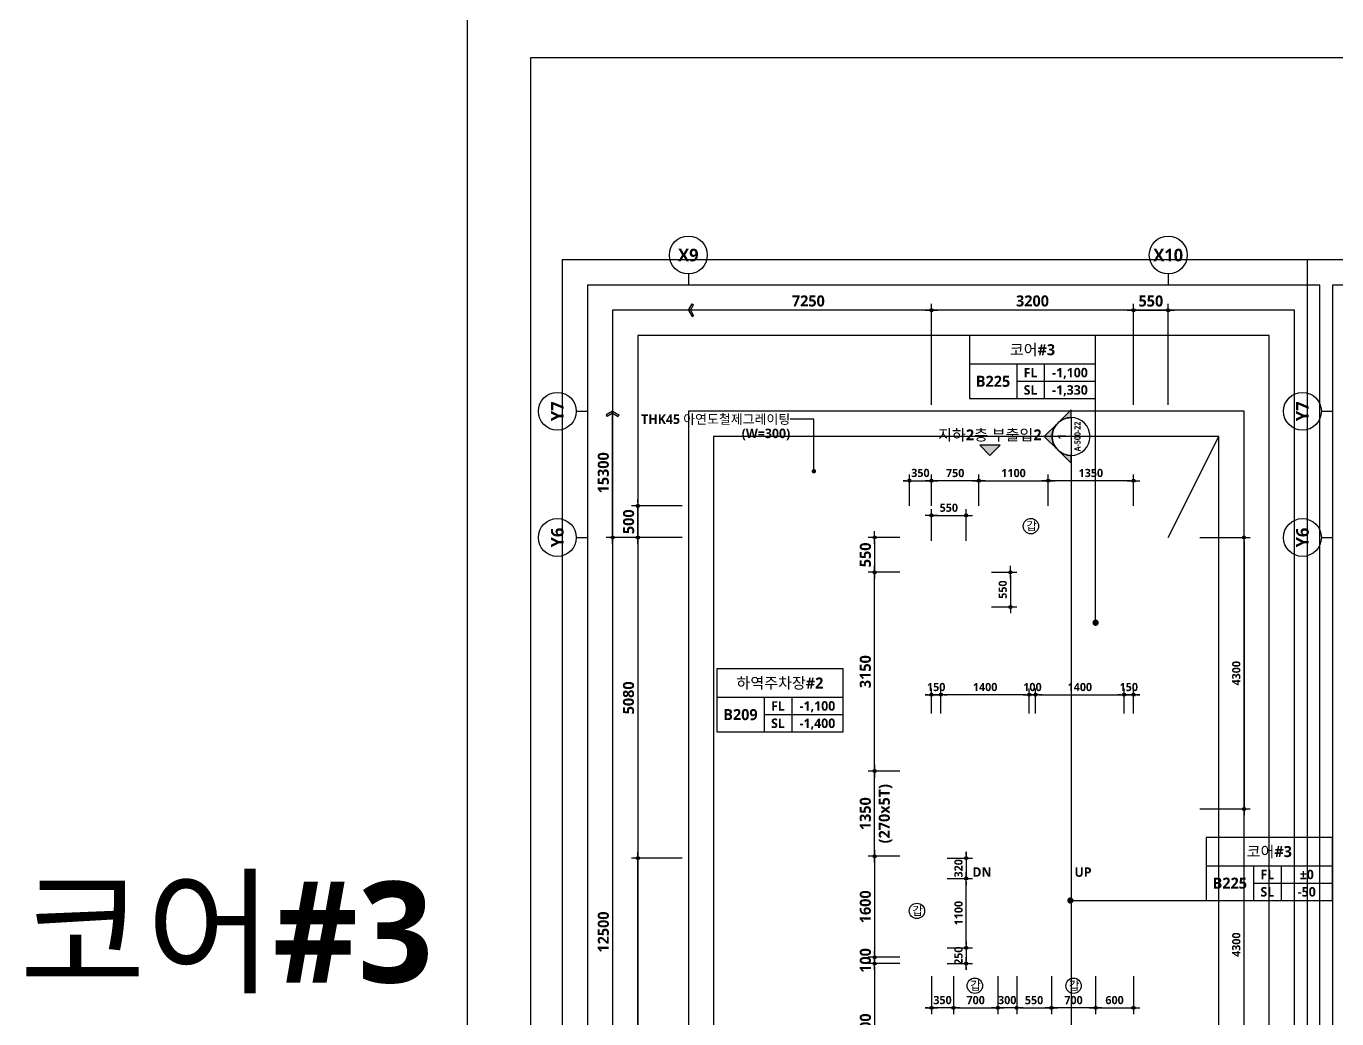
# Model space of a CAD drawing. Header units: millimetres. Extents: x -12482 to 126000, y 0 to 220200.
# Drawn here: x -6987 to 13769, y 72876 to 88600 of the extents above; entities that cross this region are included whole.
import ezdxf
from ezdxf.enums import TextEntityAlignment as Align

# ---------------------------------------------------------------- set-up
doc = ezdxf.new("R2010")
doc.units = ezdxf.units.MM
doc.header["$LTSCALE"] = 60
doc.linetypes.add('CEN', pattern=[62, 60, -1, 0, -1])
doc.layers.get('Defpoints').update_dxf_attribs({"color": 153})
for name, color, linetype in [('A-ANNO-DIM', 4, 'Continuous'), ('A-ANNO-ENT', 1, 'Continuous'), ('A-ANNO-GRA1', 7, 'Continuous'), ('A-ANNO-LEAD', 4, 'Continuous'), ('A-ANNO-SYMB', 7, 'Continuous'), ('A-ANNO-TEXT1', 7, 'Continuous'), ('A-ANNO-TEXT2', 3, 'Continuous'), ('A-ANNO-TITL', 7, 'Continuous'), ('A-ST-AXIS-BUB', 7, 'Continuous'), ('A-ST-AXIS-DIM', 7, 'Continuous'), ('AA-MKXS', 3, 'Continuous'), ('AA-MKXX', 3, 'Continuous')]:
    doc.layers.add(name, color=color, linetype=linetype)
for name, color, linetype, plot in [('Defpoint', 161, 'Continuous', False), ('G(그리드1)', 185, 'Continuous', False), ('G(그리드2)', 235, 'Continuous', False)]:
    doc.layers.add(name, color=color, linetype=linetype, plot=plot)
doc.styles.add('2020음성 1차', font='NanumGothicBold.ttf')
doc.styles.add('SAMOO', font='romans.shx', dxfattribs={"bigfont": 'whgtxt.shx'})
doc.styles.add('SH_나눔', font='')
doc.styles.add('SH_진천_나눔', font='')
doc.styles.get('SH_나눔').set_extended_font_data('NanumGothic', bold=True)
doc.styles.get('SH_진천_나눔').set_extended_font_data('NanumGothic', bold=True)
doc.dimstyles.new('SHP 50', dxfattribs={"dimscale": 50, "dimtxt": 3.5, "dimasz": 1, "dimexe": 2, "dimexo": 2, "dimgap": 1, "dimtad": 1, "dimdec": 0, "dimzin": 0, "dimdsep": 46, "dimtxsty": 'SH_진천_나눔', "dimblk": 'DIMDOT', "dimcen": 0.09, "dimclrd": 256, "dimclre": 256, "dimclrt": 3, "dimadec": 0, "dimazin": 1, "dimtfac": 1, "dimtdec": 0, "dimtix": 1, "dimtmove": 2, "dimatfit": 0, "dimldrblk": 'DIMDOT', "dimfxl": 1, "dimtolj": 1, "dimtzin": 0, "dimlwd": -1, "dimlwe": -1, "dimarcsym": 0})
doc.dimstyles.new('SHP 50내부', dxfattribs={"dimscale": 50, "dimtxt": 2.6, "dimasz": 1, "dimexe": 2, "dimexo": 2, "dimgap": 1, "dimtad": 1, "dimdec": 0, "dimzin": 0, "dimdsep": 46, "dimtxsty": '2020음성 1차', "dimblk": 'DIMDOT', "dimcen": 0.09, "dimclrd": 256, "dimclre": 256, "dimclrt": 3, "dimadec": 0, "dimazin": 1, "dimtfac": 1, "dimtdec": 0, "dimtix": 1, "dimtmove": 2, "dimatfit": 0, "dimldrblk": 'DIMDOT', "dimfxl": 1, "dimtolj": 1, "dimtzin": 0, "dimlwd": -1, "dimlwe": -1, "dimarcsym": 0})

# ---------------------------------------------------------------- blocks, each defined once
blk = doc.blocks.new('DIMDOT')
at = {"color": 0}
blk.add_line((-2, 0), (2, 0), dxfattribs=at)
for radius in [0.5, 0.25]:
    blk.add_circle((0, 0), radius, dxfattribs=at)
blk = doc.blocks.new('*D17133')
at = {"layer": 'A-ST-AXIS-DIM'}
for p, q in [((7350, 82600), (7350, 84200)), ((10500, 84100), (7400, 84100)), ((10550, 82600), (10550, 84200))]:
    blk.add_line(p, q, dxfattribs=at)
at = {"layer": 'Defpoints', "color": 0}
for p in [(7350, 84100), (7350, 82500), (10550, 82500)]:
    blk.add_point(p, dxfattribs=at)
at = {"layer": 'A-ST-AXIS-DIM', "linetype": 'ByBlock', "xscale": 50, "yscale": 50, "zscale": 50, "rotation": 180}
blk.add_blockref('DIMDOT', (7350, 84100), dxfattribs=at)
at = {"layer": 'A-ST-AXIS-DIM', "linetype": 'ByBlock', "xscale": 50, "yscale": 50, "zscale": 50}
blk.add_blockref('DIMDOT', (10550, 84100), dxfattribs=at)
at = {"layer": 'A-ST-AXIS-DIM', "color": 3, "insert": (8950, 84247), "char_height": 175, "attachment_point": 5, "style": 'SH_진천_나눔'}
blk.add_mtext('\\A1;3200', dxfattribs=at)
blk = doc.blocks.new('*D17134')
at = {"layer": 'A-ST-AXIS-DIM'}
for p, q in [((10550, 82600), (10550, 84200)), ((10600, 84100), (11050, 84100)), ((11100, 82600), (11100, 84200))]:
    blk.add_line(p, q, dxfattribs=at)
at = {"layer": 'Defpoints', "color": 0}
for p in [(11100, 84100), (10550, 82500), (11100, 82500)]:
    blk.add_point(p, dxfattribs=at)
at = {"layer": 'A-ST-AXIS-DIM', "linetype": 'ByBlock', "xscale": 50, "yscale": 50, "zscale": 50, "rotation": 180}
blk.add_blockref('DIMDOT', (10550, 84100), dxfattribs=at)
at = {"layer": 'A-ST-AXIS-DIM', "linetype": 'ByBlock', "xscale": 50, "yscale": 50, "zscale": 50}
blk.add_blockref('DIMDOT', (11100, 84100), dxfattribs=at)
at = {"layer": 'A-ST-AXIS-DIM', "color": 3, "insert": (10825, 84246), "char_height": 175, "attachment_point": 5, "style": 'SH_진천_나눔'}
blk.add_mtext('\\A1;550', dxfattribs=at)
blk = doc.blocks.new('A-ST-AXIS-BUB-1')
at = {"layer": 'A-ST-AXIS-BUB'}
blk.add_line((0, 350), (0, 0), dxfattribs=at)
blk.add_circle((0, 950), 600, dxfattribs=at)
blk = doc.blocks.new('arrow1')
at = {"color": 0}
for p, q in [((0, 0), (0.29, 0.5)), ((0, 0), (0.29, -0.5)), ((0.16, 0), (0.41, 0.43)), ((0.16, 0), (0.41, -0.43)), ((0.29, 0.5), (0.41, 0.43)), ((0.29, -0.5), (0.41, -0.43))]:
    blk.add_line(p, q, dxfattribs=at)
blk = doc.blocks.new('*D17135')
at = {"layer": 'A-ST-AXIS-DIM'}
for p, q in [((3400, 80500), (2200, 80500)), ((2300, 80450), (2300, 68050)), ((3400, 68000), (2200, 68000))]:
    blk.add_line(p, q, dxfattribs=at)
at = {"layer": 'Defpoints', "color": 0}
for p in [(3500, 80500), (2300, 68000), (3500, 68000)]:
    blk.add_point(p, dxfattribs=at)
at = {"layer": 'A-ST-AXIS-DIM', "linetype": 'ByBlock', "xscale": 50, "yscale": 50, "zscale": 50}
for p, rotation in [((2300, 80500), 90.00000000000001), ((2300, 68000), 270)]:
    blk.add_blockref('DIMDOT', p, dxfattribs=dict(at, rotation=rotation))
at = {"layer": 'A-ST-AXIS-DIM', "color": 3, "insert": (2154, 74250), "char_height": 175, "attachment_point": 5, "rotation": 90, "style": 'SH_진천_나눔'}
blk.add_mtext('\\A1;12500', dxfattribs=at)
blk = doc.blocks.new('*D17137')
at = {"layer": 'A-ST-AXIS-DIM'}
for p, q in [((3400, 75420), (2600, 75420)), ((2700, 68550), (2700, 75370)), ((3400, 68500), (2600, 68500))]:
    blk.add_line(p, q, dxfattribs=at)
at = {"layer": 'Defpoints', "color": 0}
for p in [(2700, 75420), (3500, 75420), (3500, 68500)]:
    blk.add_point(p, dxfattribs=at)
at = {"layer": 'A-ST-AXIS-DIM', "linetype": 'ByBlock', "xscale": 50, "yscale": 50, "zscale": 50}
for p, rotation in [((2700, 75420), 90), ((2700, 68500), 270)]:
    blk.add_blockref('DIMDOT', p, dxfattribs=dict(at, rotation=rotation))
at = {"layer": 'A-ST-AXIS-DIM', "color": 3, "insert": (2553, 71960), "char_height": 175, "attachment_point": 5, "rotation": 90, "style": 'SH_진천_나눔'}
blk.add_mtext('\\A1;6920', dxfattribs=at)
blk = doc.blocks.new('갑종 TEXT100')
at = {"layer": 'A-ANNO-SYMB'}
blk.add_circle((0, 0), 243, dxfattribs=at)
at = {"layer": 'A-ANNO-TITL', "style": '2020음성 1차'}
blk.add_text('갑 ', height=266.7, dxfattribs=at).set_placement((67, 0), align=Align.MIDDLE_CENTER)
blk = doc.blocks.new('*D17668')
at = {"layer": 'A-ANNO-DIM'}
for p, q in [((8100, 81000), (8100, 81500)), ((8150, 81400), (9150, 81400)), ((9200, 81000), (9200, 81500))]:
    blk.add_line(p, q, dxfattribs=at)
at = {"layer": 'Defpoints', "color": 0}
for p in [(9200, 81400), (8100, 80900), (9200, 80900)]:
    blk.add_point(p, dxfattribs=at)
at = {"layer": 'A-ANNO-DIM', "linetype": 'ByBlock', "xscale": 50, "yscale": 50, "zscale": 50, "rotation": 180}
blk.add_blockref('DIMDOT', (8100, 81400), dxfattribs=at)
at = {"layer": 'A-ANNO-DIM', "linetype": 'ByBlock', "xscale": 50, "yscale": 50, "zscale": 50}
blk.add_blockref('DIMDOT', (9200, 81400), dxfattribs=at)
at = {"layer": 'A-ANNO-DIM', "color": 3, "insert": (8650, 81521), "char_height": 130, "attachment_point": 5, "style": '2020음성 1차'}
blk.add_mtext('\\A1;1100', dxfattribs=at)
blk = doc.blocks.new('*D17669')
at = {"layer": 'A-ANNO-DIM'}
for p, q in [((9200, 81000), (9200, 81500)), ((10500, 81400), (9250, 81400)), ((10550, 81000), (10550, 81500))]:
    blk.add_line(p, q, dxfattribs=at)
at = {"layer": 'Defpoints', "color": 0}
for p in [(9200, 81400), (9200, 80900), (10550, 80900)]:
    blk.add_point(p, dxfattribs=at)
at = {"layer": 'A-ANNO-DIM', "linetype": 'ByBlock', "xscale": 50, "yscale": 50, "zscale": 50, "rotation": 180}
blk.add_blockref('DIMDOT', (9200, 81400), dxfattribs=at)
at = {"layer": 'A-ANNO-DIM', "linetype": 'ByBlock', "xscale": 50, "yscale": 50, "zscale": 50}
blk.add_blockref('DIMDOT', (10550, 81400), dxfattribs=at)
at = {"layer": 'A-ANNO-DIM', "color": 3, "insert": (9875, 81522), "char_height": 130, "attachment_point": 5, "style": '2020음성 1차'}
blk.add_mtext('\\A1;1350', dxfattribs=at)
blk = doc.blocks.new('*D17670')
at = {"layer": 'A-ANNO-DIM'}
for p, q in [((7350, 81000), (7350, 81500)), ((8050, 81400), (7400, 81400)), ((8100, 81000), (8100, 81500))]:
    blk.add_line(p, q, dxfattribs=at)
at = {"layer": 'Defpoints', "color": 0}
for p in [(7350, 81400), (7350, 80900), (8100, 80900)]:
    blk.add_point(p, dxfattribs=at)
at = {"layer": 'A-ANNO-DIM', "linetype": 'ByBlock', "xscale": 50, "yscale": 50, "zscale": 50, "rotation": 180}
blk.add_blockref('DIMDOT', (7350, 81400), dxfattribs=at)
at = {"layer": 'A-ANNO-DIM', "linetype": 'ByBlock', "xscale": 50, "yscale": 50, "zscale": 50}
blk.add_blockref('DIMDOT', (8100, 81400), dxfattribs=at)
at = {"layer": 'A-ANNO-DIM', "color": 3, "insert": (7725, 81521), "char_height": 130, "attachment_point": 5, "style": '2020음성 1차'}
blk.add_mtext('\\A1;750', dxfattribs=at)
blk = doc.blocks.new('*D17671')
at = {"layer": 'A-ANNO-DIM'}
for p, q in [((6950, 81400), (6900, 81400)), ((7000, 81000), (7000, 81500)), ((7000, 81400), (7350, 81400)), ((7350, 81000), (7350, 81500)), ((7400, 81400), (7450, 81400))]:
    blk.add_line(p, q, dxfattribs=at)
at = {"layer": 'Defpoints', "color": 0}
for p in [(7350, 81400), (7000, 80900), (7350, 80900)]:
    blk.add_point(p, dxfattribs=at)
at = {"layer": 'A-ANNO-DIM', "linetype": 'ByBlock', "xscale": 50, "yscale": 50, "zscale": 50}
blk.add_blockref('DIMDOT', (7000, 81400), dxfattribs=at)
at = {"layer": 'A-ANNO-DIM', "linetype": 'ByBlock', "xscale": 50, "yscale": 50, "zscale": 50, "rotation": 180}
blk.add_blockref('DIMDOT', (7350, 81400), dxfattribs=at)
at = {"layer": 'A-ANNO-DIM', "color": 3, "insert": (7175, 81522), "char_height": 130, "attachment_point": 5, "style": '2020음성 1차'}
blk.add_mtext('\\A1;350', dxfattribs=at)
blk = doc.blocks.new('*D17973')
at = {"layer": 'A-ST-AXIS-DIM'}
for p, q in [((3400, 80500), (2600, 80500)), ((2700, 80450), (2700, 75470)), ((3400, 75420), (2600, 75420))]:
    blk.add_line(p, q, dxfattribs=at)
at = {"layer": 'Defpoints', "color": 0}
for p in [(3500, 80500), (2700, 75420), (3500, 75420)]:
    blk.add_point(p, dxfattribs=at)
at = {"layer": 'A-ST-AXIS-DIM', "linetype": 'ByBlock', "xscale": 50, "yscale": 50, "zscale": 50}
for p, rotation in [((2700, 80500), 90.00000000000001), ((2700, 75420), 270)]:
    blk.add_blockref('DIMDOT', p, dxfattribs=dict(at, rotation=rotation))
at = {"layer": 'A-ST-AXIS-DIM', "color": 3, "insert": (2553, 77960), "char_height": 175, "attachment_point": 5, "rotation": 90, "style": 'SH_진천_나눔'}
blk.add_mtext('\\A1;5080', dxfattribs=at)
blk = doc.blocks.new('*D17974')
at = {"layer": 'A-ST-AXIS-DIM'}
for p, q in [((3400, 81000), (2600, 81000)), ((2700, 81050), (2700, 81100)), ((2700, 80500), (2700, 81000)), ((3400, 80500), (2600, 80500)), ((2700, 80450), (2700, 80400))]:
    blk.add_line(p, q, dxfattribs=at)
at = {"layer": 'Defpoints', "color": 0}
for p in [(2700, 81000), (3500, 81000), (3500, 80500)]:
    blk.add_point(p, dxfattribs=at)
at = {"layer": 'A-ST-AXIS-DIM', "linetype": 'ByBlock', "xscale": 50, "yscale": 50, "zscale": 50}
for p, rotation in [((2700, 81000), 270), ((2700, 80500), 90)]:
    blk.add_blockref('DIMDOT', p, dxfattribs=dict(at, rotation=rotation))
at = {"layer": 'A-ST-AXIS-DIM', "color": 3, "insert": (2554, 80750), "char_height": 175, "attachment_point": 5, "rotation": 90, "style": 'SH_진천_나눔'}
blk.add_mtext('\\A1;500', dxfattribs=at)
blk = doc.blocks.new('*D17982')
at = {"layer": 'A-ST-AXIS-DIM'}
for p, q in [((6850, 76800), (6350, 76800)), ((6450, 75500), (6450, 76750)), ((6850, 75450), (6350, 75450))]:
    blk.add_line(p, q, dxfattribs=at)
at = {"layer": 'Defpoints', "color": 0}
for p in [(6450, 76800), (6950, 76800), (6950, 75450)]:
    blk.add_point(p, dxfattribs=at)
at = {"layer": 'A-ST-AXIS-DIM', "linetype": 'ByBlock', "xscale": 50, "yscale": 50, "zscale": 50}
for p, rotation in [((6450, 76800), 89.99999999999997), ((6450, 75450), 269.9999999999999)]:
    blk.add_blockref('DIMDOT', p, dxfattribs=dict(at, rotation=rotation))
at = {"layer": 'A-ST-AXIS-DIM', "color": 3, "char_height": 175, "attachment_point": 5, "rotation": 90, "style": 'SH_진천_나눔'}
for s, insert in [('\\A1;(270x5T)', (6622, 76125)), ('\\A1;1350', (6303, 76125))]:
    blk.add_mtext(s, dxfattribs=dict(at, insert=insert))
blk = doc.blocks.new('*D17983')
at = {"layer": 'A-ST-AXIS-DIM'}
for p, q in [((6850, 79950), (6350, 79950)), ((6450, 76850), (6450, 79900)), ((6850, 76800), (6350, 76800))]:
    blk.add_line(p, q, dxfattribs=at)
at = {"layer": 'Defpoints', "color": 0}
for p in [(6450, 79950), (6950, 79950), (6950, 76800)]:
    blk.add_point(p, dxfattribs=at)
at = {"layer": 'A-ST-AXIS-DIM', "linetype": 'ByBlock', "xscale": 50, "yscale": 50, "zscale": 50}
for p, rotation in [((6450, 79950), 89.99999999999997), ((6450, 76800), 269.9999999999999)]:
    blk.add_blockref('DIMDOT', p, dxfattribs=dict(at, rotation=rotation))
at = {"layer": 'A-ST-AXIS-DIM', "color": 3, "insert": (6303, 78375), "char_height": 175, "attachment_point": 5, "rotation": 90, "style": 'SH_진천_나눔'}
blk.add_mtext('\\A1;3150', dxfattribs=at)
blk = doc.blocks.new('*D17984')
at = {"layer": 'A-ST-AXIS-DIM'}
for p, q in [((6850, 75450), (6350, 75450)), ((6450, 75400), (6450, 73900)), ((6850, 73850), (6350, 73850))]:
    blk.add_line(p, q, dxfattribs=at)
at = {"layer": 'Defpoints', "color": 0}
for p in [(6950, 75450), (6450, 73850), (6950, 73850)]:
    blk.add_point(p, dxfattribs=at)
at = {"layer": 'A-ST-AXIS-DIM', "linetype": 'ByBlock', "xscale": 50, "yscale": 50, "zscale": 50}
for p, rotation in [((6450, 75450), 90.00000000000004), ((6450, 73850), 270)]:
    blk.add_blockref('DIMDOT', p, dxfattribs=dict(at, rotation=rotation))
at = {"layer": 'A-ST-AXIS-DIM', "color": 3, "insert": (6303, 74650), "char_height": 175, "attachment_point": 5, "rotation": 90, "style": 'SH_진천_나눔'}
blk.add_mtext('\\A1;1600', dxfattribs=at)
blk = doc.blocks.new('*D17985')
at = {"layer": 'A-ST-AXIS-DIM'}
for p, q in [((6450, 73900), (6450, 73950)), ((6850, 73850), (6350, 73850)), ((6850, 73750), (6350, 73750)), ((6450, 73750), (6450, 73850)), ((6450, 73700), (6450, 73650))]:
    blk.add_line(p, q, dxfattribs=at)
at = {"layer": 'Defpoints', "color": 0}
for p in [(6450, 73850), (6950, 73850), (6950, 73750)]:
    blk.add_point(p, dxfattribs=at)
at = {"layer": 'A-ST-AXIS-DIM', "linetype": 'ByBlock', "xscale": 50, "yscale": 50, "zscale": 50}
for p, rotation in [((6450, 73850), 270), ((6450, 73750), 90)]:
    blk.add_blockref('DIMDOT', p, dxfattribs=dict(at, rotation=rotation))
at = {"layer": 'A-ST-AXIS-DIM', "color": 3, "insert": (6304, 73800), "char_height": 175, "attachment_point": 5, "rotation": 90, "style": 'SH_진천_나눔'}
blk.add_mtext('\\A1;100', dxfattribs=at)
blk = doc.blocks.new('*D17986')
at = {"layer": 'A-ST-AXIS-DIM'}
for p, q in [((6850, 80500), (6350, 80500)), ((6450, 80450), (6450, 80000)), ((6850, 79950), (6350, 79950))]:
    blk.add_line(p, q, dxfattribs=at)
at = {"layer": 'Defpoints', "color": 0}
for p in [(6950, 80500), (6450, 79950), (6950, 79950)]:
    blk.add_point(p, dxfattribs=at)
at = {"layer": 'A-ST-AXIS-DIM', "linetype": 'ByBlock', "xscale": 50, "yscale": 50, "zscale": 50}
for p, rotation in [((6450, 80500), 90), ((6450, 79950), 270)]:
    blk.add_blockref('DIMDOT', p, dxfattribs=dict(at, rotation=rotation))
at = {"layer": 'A-ST-AXIS-DIM', "color": 3, "insert": (6304, 80225), "char_height": 175, "attachment_point": 5, "rotation": 90, "style": 'SH_진천_나눔'}
blk.add_mtext('\\A1;550', dxfattribs=at)
blk = doc.blocks.new('*D17987')
at = {"layer": 'A-ST-AXIS-DIM'}
for p, q in [((6850, 73750), (6350, 73750)), ((6450, 73700), (6450, 71700)), ((6850, 71650), (6350, 71650))]:
    blk.add_line(p, q, dxfattribs=at)
at = {"layer": 'Defpoints', "color": 0}
for p in [(6950, 73750), (6450, 71650), (6950, 71650)]:
    blk.add_point(p, dxfattribs=at)
at = {"layer": 'A-ST-AXIS-DIM', "linetype": 'ByBlock', "xscale": 50, "yscale": 50, "zscale": 50}
for p, rotation in [((6450, 73750), 90.00000000000001), ((6450, 71650), 270)]:
    blk.add_blockref('DIMDOT', p, dxfattribs=dict(at, rotation=rotation))
at = {"layer": 'A-ST-AXIS-DIM', "color": 3, "insert": (6304, 72700), "char_height": 175, "attachment_point": 5, "rotation": 90, "style": 'SH_진천_나눔'}
blk.add_mtext('\\A1;2100', dxfattribs=at)
blk = doc.blocks.new('*D17991')
at = {"layer": 'A-ANNO-DIM'}
for p, q in [((8700, 73550), (8700, 72950)), ((9250, 73550), (9250, 72950)), ((8750, 73050), (9200, 73050))]:
    blk.add_line(p, q, dxfattribs=at)
at = {"layer": 'Defpoints', "color": 0}
for p in [(8700, 73650), (9250, 73650), (9250, 73050)]:
    blk.add_point(p, dxfattribs=at)
at = {"layer": 'A-ANNO-DIM', "linetype": 'ByBlock', "xscale": 50, "yscale": 50, "zscale": 50, "rotation": 180}
blk.add_blockref('DIMDOT', (8700, 73050), dxfattribs=at)
at = {"layer": 'A-ANNO-DIM', "linetype": 'ByBlock', "xscale": 50, "yscale": 50, "zscale": 50}
blk.add_blockref('DIMDOT', (9250, 73050), dxfattribs=at)
at = {"layer": 'A-ANNO-DIM', "color": 3, "insert": (8975, 73171), "char_height": 130, "attachment_point": 5, "style": '2020음성 1차'}
blk.add_mtext('\\A1;550', dxfattribs=at)
blk = doc.blocks.new('*D17992')
at = {"layer": 'A-ANNO-DIM'}
for p, q in [((9250, 73550), (9250, 72950)), ((9950, 73550), (9950, 72950)), ((9900, 73050), (9300, 73050))]:
    blk.add_line(p, q, dxfattribs=at)
at = {"layer": 'Defpoints', "color": 0}
for p in [(9250, 73650), (9950, 73650), (9250, 73050)]:
    blk.add_point(p, dxfattribs=at)
at = {"layer": 'A-ANNO-DIM', "linetype": 'ByBlock', "xscale": 50, "yscale": 50, "zscale": 50, "rotation": 180}
blk.add_blockref('DIMDOT', (9250, 73050), dxfattribs=at)
at = {"layer": 'A-ANNO-DIM', "linetype": 'ByBlock', "xscale": 50, "yscale": 50, "zscale": 50}
blk.add_blockref('DIMDOT', (9950, 73050), dxfattribs=at)
at = {"layer": 'A-ANNO-DIM', "color": 3, "insert": (9600, 73171), "char_height": 130, "attachment_point": 5, "style": '2020음성 1차'}
blk.add_mtext('\\A1;700', dxfattribs=at)
blk = doc.blocks.new('*D17993')
at = {"layer": 'A-ANNO-DIM'}
for p, q in [((9950, 73550), (9950, 72950)), ((10550, 73550), (10550, 72950)), ((10000, 73050), (10500, 73050))]:
    blk.add_line(p, q, dxfattribs=at)
at = {"layer": 'Defpoints', "color": 0}
for p in [(9950, 73650), (10550, 73650), (10550, 73050)]:
    blk.add_point(p, dxfattribs=at)
at = {"layer": 'A-ANNO-DIM', "linetype": 'ByBlock', "xscale": 50, "yscale": 50, "zscale": 50, "rotation": 180}
blk.add_blockref('DIMDOT', (9950, 73050), dxfattribs=at)
at = {"layer": 'A-ANNO-DIM', "linetype": 'ByBlock', "xscale": 50, "yscale": 50, "zscale": 50}
blk.add_blockref('DIMDOT', (10550, 73050), dxfattribs=at)
at = {"layer": 'A-ANNO-DIM', "color": 3, "insert": (10250, 73172), "char_height": 130, "attachment_point": 5, "style": '2020음성 1차'}
blk.add_mtext('\\A1;600', dxfattribs=at)
blk = doc.blocks.new('*D17994')
at = {"layer": 'A-ANNO-DIM'}
for p, q in [((8400, 73550), (8400, 72950)), ((8700, 73550), (8700, 72950)), ((8350, 73050), (8300, 73050)), ((8700, 73050), (8400, 73050)), ((8750, 73050), (8800, 73050))]:
    blk.add_line(p, q, dxfattribs=at)
at = {"layer": 'Defpoints', "color": 0}
for p in [(8400, 73650), (8700, 73650), (8400, 73050)]:
    blk.add_point(p, dxfattribs=at)
at = {"layer": 'A-ANNO-DIM', "linetype": 'ByBlock', "xscale": 50, "yscale": 50, "zscale": 50}
blk.add_blockref('DIMDOT', (8400, 73050), dxfattribs=at)
at = {"layer": 'A-ANNO-DIM', "linetype": 'ByBlock', "xscale": 50, "yscale": 50, "zscale": 50, "rotation": 180}
blk.add_blockref('DIMDOT', (8700, 73050), dxfattribs=at)
at = {"layer": 'A-ANNO-DIM', "color": 3, "insert": (8550, 73172), "char_height": 130, "attachment_point": 5, "style": '2020음성 1차'}
blk.add_mtext('\\A1;300', dxfattribs=at)
blk = doc.blocks.new('*D17995')
at = {"layer": 'A-ANNO-DIM'}
for p, q in [((7700, 73550), (7700, 72950)), ((8400, 73550), (8400, 72950)), ((7750, 73050), (8350, 73050))]:
    blk.add_line(p, q, dxfattribs=at)
at = {"layer": 'Defpoints', "color": 0}
for p in [(7700, 73650), (8400, 73650), (8400, 73050)]:
    blk.add_point(p, dxfattribs=at)
at = {"layer": 'A-ANNO-DIM', "linetype": 'ByBlock', "xscale": 50, "yscale": 50, "zscale": 50, "rotation": 180}
blk.add_blockref('DIMDOT', (7700, 73050), dxfattribs=at)
at = {"layer": 'A-ANNO-DIM', "linetype": 'ByBlock', "xscale": 50, "yscale": 50, "zscale": 50}
blk.add_blockref('DIMDOT', (8400, 73050), dxfattribs=at)
at = {"layer": 'A-ANNO-DIM', "color": 3, "insert": (8050, 73171), "char_height": 130, "attachment_point": 5, "style": '2020음성 1차'}
blk.add_mtext('\\A1;700', dxfattribs=at)
blk = doc.blocks.new('*D17996')
at = {"layer": 'A-ANNO-DIM'}
for p, q in [((7350, 73550), (7350, 72950)), ((7700, 73550), (7700, 72950)), ((7300, 73050), (7250, 73050)), ((7700, 73050), (7350, 73050)), ((7750, 73050), (7800, 73050))]:
    blk.add_line(p, q, dxfattribs=at)
at = {"layer": 'Defpoints', "color": 0}
for p in [(7350, 73650), (7700, 73650), (7350, 73050)]:
    blk.add_point(p, dxfattribs=at)
at = {"layer": 'A-ANNO-DIM', "linetype": 'ByBlock', "xscale": 50, "yscale": 50, "zscale": 50}
blk.add_blockref('DIMDOT', (7350, 73050), dxfattribs=at)
at = {"layer": 'A-ANNO-DIM', "linetype": 'ByBlock', "xscale": 50, "yscale": 50, "zscale": 50, "rotation": 180}
blk.add_blockref('DIMDOT', (7700, 73050), dxfattribs=at)
at = {"layer": 'A-ANNO-DIM', "color": 3, "insert": (7525, 73172), "char_height": 130, "attachment_point": 5, "style": '2020음성 1차'}
blk.add_mtext('\\A1;350', dxfattribs=at)
blk = doc.blocks.new('*D17999')
at = {"layer": 'A-ANNO-DIM'}
for p, q in [((7900, 74050), (7900, 74100)), ((7600, 74000), (8000, 74000)), ((7900, 74000), (7900, 73750)), ((7600, 73750), (8000, 73750)), ((7900, 73700), (7900, 73650))]:
    blk.add_line(p, q, dxfattribs=at)
at = {"layer": 'Defpoints', "color": 0}
for p in [(7500, 74000), (7500, 73750), (7900, 73750)]:
    blk.add_point(p, dxfattribs=at)
at = {"layer": 'A-ANNO-DIM', "linetype": 'ByBlock', "xscale": 50, "yscale": 50, "zscale": 50}
for p, rotation in [((7900, 74000), 270), ((7900, 73750), 90)]:
    blk.add_blockref('DIMDOT', p, dxfattribs=dict(at, rotation=rotation))
at = {"layer": 'A-ANNO-DIM', "color": 3, "insert": (7778, 73875), "char_height": 130, "attachment_point": 5, "rotation": 90, "style": '2020음성 1차'}
blk.add_mtext('\\A1;250', dxfattribs=at)
blk = doc.blocks.new('*D18000')
at = {"layer": 'A-ANNO-DIM'}
for p, q in [((7600, 75100), (8000, 75100)), ((7900, 74050), (7900, 75050)), ((7600, 74000), (8000, 74000))]:
    blk.add_line(p, q, dxfattribs=at)
at = {"layer": 'Defpoints', "color": 0}
for p in [(7500, 75100), (7900, 75100), (7500, 74000)]:
    blk.add_point(p, dxfattribs=at)
at = {"layer": 'A-ANNO-DIM', "linetype": 'ByBlock', "xscale": 50, "yscale": 50, "zscale": 50}
for p, rotation in [((7900, 75100), 90), ((7900, 74000), 270)]:
    blk.add_blockref('DIMDOT', p, dxfattribs=dict(at, rotation=rotation))
at = {"layer": 'A-ANNO-DIM', "color": 3, "insert": (7779, 74550), "char_height": 130, "attachment_point": 5, "rotation": 90, "style": '2020음성 1차'}
blk.add_mtext('\\A1;1100', dxfattribs=at)
blk = doc.blocks.new('*D18001')
at = {"layer": 'A-ANNO-DIM'}
for p, q in [((7600, 75420), (8000, 75420)), ((7900, 75470), (7900, 75520)), ((7900, 75420), (7900, 75100)), ((7600, 75100), (8000, 75100)), ((7900, 75050), (7900, 75000))]:
    blk.add_line(p, q, dxfattribs=at)
at = {"layer": 'Defpoints', "color": 0}
for p in [(7500, 75420), (7500, 75100), (7900, 75100)]:
    blk.add_point(p, dxfattribs=at)
at = {"layer": 'A-ANNO-DIM', "linetype": 'ByBlock', "xscale": 50, "yscale": 50, "zscale": 50}
for p, rotation in [((7900, 75420), 270), ((7900, 75100), 90)]:
    blk.add_blockref('DIMDOT', p, dxfattribs=dict(at, rotation=rotation))
at = {"layer": 'A-ANNO-DIM', "color": 3, "insert": (7778, 75260), "char_height": 130, "attachment_point": 5, "rotation": 90, "style": '2020음성 1차'}
blk.add_mtext('\\A1;320', dxfattribs=at)
blk = doc.blocks.new('*D18002')
at = {"layer": 'A-ANNO-DIM'}
for p, q in [((8900, 77710), (8900, 78110)), ((9000, 77710), (9000, 78110)), ((8850, 78010), (8800, 78010)), ((8900, 78010), (9000, 78010)), ((9050, 78010), (9100, 78010))]:
    blk.add_line(p, q, dxfattribs=at)
at = {"layer": 'Defpoints', "color": 0}
for p in [(9000, 78010), (8900, 77610), (9000, 77610)]:
    blk.add_point(p, dxfattribs=at)
at = {"layer": 'A-ANNO-DIM', "linetype": 'ByBlock', "xscale": 50, "yscale": 50, "zscale": 50}
blk.add_blockref('DIMDOT', (8900, 78010), dxfattribs=at)
at = {"layer": 'A-ANNO-DIM', "linetype": 'ByBlock', "xscale": 50, "yscale": 50, "zscale": 50, "rotation": 180}
blk.add_blockref('DIMDOT', (9000, 78010), dxfattribs=at)
at = {"layer": 'A-ANNO-DIM', "color": 3, "insert": (8950, 78131), "char_height": 130, "attachment_point": 5, "style": '2020음성 1차'}
blk.add_mtext('\\A1;100', dxfattribs=at)
blk = doc.blocks.new('*D18003')
at = {"layer": 'A-ANNO-DIM'}
for p, q in [((7500, 77710), (7500, 78110)), ((8900, 77710), (8900, 78110)), ((8850, 78010), (7550, 78010))]:
    blk.add_line(p, q, dxfattribs=at)
at = {"layer": 'Defpoints', "color": 0}
for p in [(7500, 78010), (7500, 77610), (8900, 77610)]:
    blk.add_point(p, dxfattribs=at)
at = {"layer": 'A-ANNO-DIM', "linetype": 'ByBlock', "xscale": 50, "yscale": 50, "zscale": 50, "rotation": 180}
blk.add_blockref('DIMDOT', (7500, 78010), dxfattribs=at)
at = {"layer": 'A-ANNO-DIM', "linetype": 'ByBlock', "xscale": 50, "yscale": 50, "zscale": 50}
blk.add_blockref('DIMDOT', (8900, 78010), dxfattribs=at)
at = {"layer": 'A-ANNO-DIM', "color": 3, "insert": (8200, 78131), "char_height": 130, "attachment_point": 5, "style": '2020음성 1차'}
blk.add_mtext('\\A1;1400', dxfattribs=at)
blk = doc.blocks.new('*D18004')
at = {"layer": 'A-ANNO-DIM'}
for p, q in [((7350, 77710), (7350, 78110)), ((7500, 77710), (7500, 78110)), ((7300, 78010), (7250, 78010)), ((7350, 78010), (7500, 78010)), ((7550, 78010), (7600, 78010))]:
    blk.add_line(p, q, dxfattribs=at)
at = {"layer": 'Defpoints', "color": 0}
for p in [(7500, 78010), (7350, 77610), (7500, 77610)]:
    blk.add_point(p, dxfattribs=at)
at = {"layer": 'A-ANNO-DIM', "linetype": 'ByBlock', "xscale": 50, "yscale": 50, "zscale": 50}
blk.add_blockref('DIMDOT', (7350, 78010), dxfattribs=at)
at = {"layer": 'A-ANNO-DIM', "linetype": 'ByBlock', "xscale": 50, "yscale": 50, "zscale": 50, "rotation": 180}
blk.add_blockref('DIMDOT', (7500, 78010), dxfattribs=at)
at = {"layer": 'A-ANNO-DIM', "color": 3, "insert": (7425, 78131), "char_height": 130, "attachment_point": 5, "style": '2020음성 1차'}
blk.add_mtext('\\A1;150', dxfattribs=at)
blk = doc.blocks.new('*D18005')
at = {"layer": 'A-ANNO-DIM'}
for p, q in [((9000, 77710), (9000, 78110)), ((10400, 77710), (10400, 78110)), ((9050, 78010), (10350, 78010))]:
    blk.add_line(p, q, dxfattribs=at)
at = {"layer": 'Defpoints', "color": 0}
for p in [(10400, 78010), (9000, 77610), (10400, 77610)]:
    blk.add_point(p, dxfattribs=at)
at = {"layer": 'A-ANNO-DIM', "linetype": 'ByBlock', "xscale": 50, "yscale": 50, "zscale": 50, "rotation": 180}
blk.add_blockref('DIMDOT', (9000, 78010), dxfattribs=at)
at = {"layer": 'A-ANNO-DIM', "linetype": 'ByBlock', "xscale": 50, "yscale": 50, "zscale": 50}
blk.add_blockref('DIMDOT', (10400, 78010), dxfattribs=at)
at = {"layer": 'A-ANNO-DIM', "color": 3, "insert": (9700, 78131), "char_height": 130, "attachment_point": 5, "style": '2020음성 1차'}
blk.add_mtext('\\A1;1400', dxfattribs=at)
blk = doc.blocks.new('*D18006')
at = {"layer": 'A-ANNO-DIM'}
for p, q in [((10400, 77710), (10400, 78110)), ((10550, 77710), (10550, 78110)), ((10350, 78010), (10300, 78010)), ((10550, 78010), (10400, 78010)), ((10600, 78010), (10650, 78010))]:
    blk.add_line(p, q, dxfattribs=at)
at = {"layer": 'Defpoints', "color": 0}
for p in [(10400, 78010), (10400, 77610), (10550, 77610)]:
    blk.add_point(p, dxfattribs=at)
at = {"layer": 'A-ANNO-DIM', "linetype": 'ByBlock', "xscale": 50, "yscale": 50, "zscale": 50}
blk.add_blockref('DIMDOT', (10400, 78010), dxfattribs=at)
at = {"layer": 'A-ANNO-DIM', "linetype": 'ByBlock', "xscale": 50, "yscale": 50, "zscale": 50, "rotation": 180}
blk.add_blockref('DIMDOT', (10550, 78010), dxfattribs=at)
at = {"layer": 'A-ANNO-DIM', "color": 3, "insert": (10475, 78131), "char_height": 130, "attachment_point": 5, "style": '2020음성 1차'}
blk.add_mtext('\\A1;150', dxfattribs=at)
blk = doc.blocks.new('G$C9D92D8A7')
at = {"layer": 'A-ANNO-GRA1'}
for p, q in [((0, 11), (40, 11)), ((15, 11), (15, 0)), ((23.75, 11), (23.75, 0)), ((15, 5.5), (40, 5.5))]:
    blk.add_line(p, q, dxfattribs=at)
blk.add_lwpolyline([(0, 20), (0, 0), (40, 0), (40, 20)], close=True, dxfattribs=at)
at = {"style": '2020음성 1차'}
for tag, height, p in [('실명', 3.5, (20, 15.5)), ('마감레벨', 3, (31.875, 8.25)), ('실번호', 3.5, (7.5, 5.5)), ('구조레벨', 3, (31.875, 2.75))]:
    blk.add_attdef(tag, text='', height=height, dxfattribs=at).set_placement(p, align=Align.MIDDLE_CENTER)
at = {"layer": 'A-ANNO-TEXT1', "style": 'SH_나눔'}
for s, p in [('FL', (19.375, 8.25)), ('SL', (19.375, 2.75))]:
    blk.add_text(s, height=3, dxfattribs=at).set_placement(p, align=Align.MIDDLE)
blk = doc.blocks.new('*D18284')
at = {"layer": 'A-ANNO-DIM'}
for p, q in [((11600, 76200), (12400, 76200)), ((12300, 71950), (12300, 76150)), ((11600, 71900), (12400, 71900))]:
    blk.add_line(p, q, dxfattribs=at)
at = {"layer": 'Defpoints', "color": 0}
for p in [(11500, 76200), (12300, 76200), (11500, 71900)]:
    blk.add_point(p, dxfattribs=at)
at = {"layer": 'A-ANNO-DIM', "linetype": 'ByBlock', "xscale": 50, "yscale": 50, "zscale": 50}
for p, rotation in [((12300, 76200), 89.99999999999997), ((12300, 71900), 270)]:
    blk.add_blockref('DIMDOT', p, dxfattribs=dict(at, rotation=rotation))
at = {"layer": 'A-ANNO-DIM', "color": 3, "insert": (12178, 74050), "char_height": 130, "attachment_point": 5, "rotation": 90, "style": '2020음성 1차'}
blk.add_mtext('\\A1;4300', dxfattribs=at)
blk = doc.blocks.new('*D18286')
at = {"layer": 'A-ANNO-DIM'}
for p, q in [((11600, 80500), (12400, 80500)), ((12300, 80450), (12300, 76250)), ((11600, 76200), (12400, 76200))]:
    blk.add_line(p, q, dxfattribs=at)
at = {"layer": 'Defpoints', "color": 0}
for p in [(11500, 80500), (11500, 76200), (12300, 76200)]:
    blk.add_point(p, dxfattribs=at)
at = {"layer": 'A-ANNO-DIM', "linetype": 'ByBlock', "xscale": 50, "yscale": 50, "zscale": 50}
for p, rotation in [((12300, 80500), 90.00000000000001), ((12300, 76200), 270)]:
    blk.add_blockref('DIMDOT', p, dxfattribs=dict(at, rotation=rotation))
at = {"layer": 'A-ANNO-DIM', "color": 3, "insert": (12178, 78350), "char_height": 130, "attachment_point": 5, "rotation": 90, "style": '2020음성 1차'}
blk.add_mtext('\\A1;4300', dxfattribs=at)
blk = doc.blocks.new('*U15082')
at = {"layer": 'AA-MKXX'}
blk.add_hatch(color=256, dxfattribs=at).paths.add_polyline_path([(48000, 600), (47790, 0), (48000, 0)])
at = {"layer": 'AA-MKXX', "linetype": 'CEN', "ltscale": 300}
blk.add_line((900, 0), (48000, 0), dxfattribs=at)
at = {"layer": 'AA-MKXX'}
blk.add_lwpolyline([(48000, 0), (48000, 600), (47790, 0)], close=True, dxfattribs=at)
blk = doc.blocks.new('*U15083')
at = {"layer": 'AA-MKXS'}
blk.add_hatch(color=3, dxfattribs=at).paths.add_polyline_path([(0, 8.49), (-4.24, 4.24, -0.414214), (4.24, 4.24)])
h = blk.add_hatch(color=3, dxfattribs=at)
h.paths.add_polyline_path([(-8.49, 0), (-6, 0, -0.198912), (-4.24, 4.24)])
h.paths.add_polyline_path([(6, 0), (8.49, 0), (4.24, 4.24, -0.198912)])
at = {"layer": 'AA-MKXS', "color": 3, "linetype": 'Continuous', "ltscale": 5}
blk.add_line((-6, 0), (6, 0), dxfattribs=at)
at = {"layer": 'AA-MKXS', "color": 3}
for points in [[(4.24, 4.24, 0.414214), (-4.24, 4.24), (0, 8.49)], [(-4.24, 4.24, 0.198912), (-6, 0), (-8.49, 0)], [(8.49, 0), (6, 0, 0.198912), (4.24, 4.24)]]:
    blk.add_lwpolyline(points, format="xyb", close=True, dxfattribs=at)
at = {"layer": 'AA-MKXS', "color": 3, "linetype": 'Continuous', "ltscale": 5}
blk.add_circle((0, 0), 6, dxfattribs=at)
at = {"layer": 'AA-MKXS', "style": 'SAMOO', "width": 0.85}
blk.add_attdef('ViewNUM', text='', height=2.5, dxfattribs=at).set_placement((0, 1), align=Align.BOTTOM_CENTER)
blk.add_attdef('SheetNUM', text='', height=2.5, dxfattribs=at).set_placement((0, -1), align=Align.TOP_CENTER)
blk = doc.blocks.new('*D18971')
at = {"layer": 'A-ANNO-DIM'}
for p, q in [((8300, 79950), (8700, 79950)), ((8600, 79900), (8600, 79450)), ((8300, 79400), (8700, 79400))]:
    blk.add_line(p, q, dxfattribs=at)
at = {"layer": 'Defpoints', "color": 0}
for p in [(8200, 79950), (8200, 79400), (8600, 79400)]:
    blk.add_point(p, dxfattribs=at)
at = {"layer": 'A-ANNO-DIM', "linetype": 'ByBlock', "xscale": 50, "yscale": 50, "zscale": 50}
for p, rotation in [((8600, 79950), 90), ((8600, 79400), 270)]:
    blk.add_blockref('DIMDOT', p, dxfattribs=dict(at, rotation=rotation))
at = {"layer": 'A-ANNO-DIM', "color": 3, "insert": (8479, 79675), "char_height": 130, "attachment_point": 5, "rotation": 90, "style": '2020음성 1차'}
blk.add_mtext('\\A1;550', dxfattribs=at)
blk = doc.blocks.new('*D18972')
at = {"layer": 'A-ANNO-DIM'}
for p, q in [((7350, 80450), (7350, 80950)), ((7900, 80450), (7900, 80950)), ((7400, 80850), (7850, 80850))]:
    blk.add_line(p, q, dxfattribs=at)
at = {"layer": 'Defpoints', "color": 0}
for p in [(7900, 80850), (7350, 80350), (7900, 80350)]:
    blk.add_point(p, dxfattribs=at)
at = {"layer": 'A-ANNO-DIM', "linetype": 'ByBlock', "xscale": 50, "yscale": 50, "zscale": 50, "rotation": 180}
blk.add_blockref('DIMDOT', (7350, 80850), dxfattribs=at)
at = {"layer": 'A-ANNO-DIM', "linetype": 'ByBlock', "xscale": 50, "yscale": 50, "zscale": 50}
blk.add_blockref('DIMDOT', (7900, 80850), dxfattribs=at)
at = {"layer": 'A-ANNO-DIM', "color": 3, "insert": (7625, 80971), "char_height": 130, "attachment_point": 5, "style": '2020음성 1차'}
blk.add_mtext('\\A1;550', dxfattribs=at)

msp = doc.modelspace()

# ---------------------------------------------------------------- hatches: boundary and pattern name
at = {"layer": 'A-ANNO-ENT'}
msp.add_hatch(color=256, dxfattribs=at).paths.add_polyline_path([(8113.7, 81961.3), (8436.3, 81961.3), (8275, 81800)])

# ---------------------------------------------------------------- linework, layer by layer
for points in [[(9950, 79150), (9950, 82700)], [(9550, 74750), (11700, 74750)]]:
    msp.add_lwpolyline(points)
at = {"const_width": 50}
for points in [[(9950, 79175, -1), (9950, 79125, -1)], [(9575, 74750, 1), (9525, 74750, 1)]]:
    msp.add_lwpolyline(points, format="xyb", close=True, dxfattribs=at)
at = {"layer": 'A-ANNO-ENT'}
msp.add_lwpolyline([(8436.3, 81961.3), (8113.7, 81961.3), (8275, 81800)], close=True, dxfattribs=at)
at = {"layer": 'A-ANNO-LEAD'}
msp.add_lwpolyline([(5488, 81550), (5488, 82375), (5113, 82375)], dxfattribs=at)
at = {"layer": 'A-ANNO-LEAD', "const_width": 35.2}
msp.add_lwpolyline([(5488, 81532.4, -1), (5488, 81567.6, -1)], format="xyb", close=True, dxfattribs=at)
at = {"layer": 'A-ST-AXIS-DIM'}
for p, q in [((7300, 84100), (3500, 84100)), ((2300, 80550), (2300, 82500)), ((3200, 80500), (2200, 80500))]:
    msp.add_line(p, q, dxfattribs=at)
at = {"layer": 'Defpoint'}
msp.add_line((11100, 80500), (11900, 82100), dxfattribs=at)
for points in [[(0, 89100), (42000, 89100), (42000, 59400), (0, 59400)], [(1000, 60400), (36500, 60400), (36500, 88100), (1000, 88100)]]:
    msp.add_lwpolyline(points, close=True, dxfattribs=at)
at = {"layer": 'G(그리드1)'}
for points in [[(13900, 84900), (1500, 84900), (1500, 63600), (13900, 63600)], [(25700, 84900), (13300, 84900), (13300, 63600), (25700, 63600)], [(13500, 84500), (1900, 84500), (1900, 64800), (13500, 64800)], [(25300, 84500), (13700, 84500), (13700, 64800), (25300, 64800)], [(13100, 84100), (2300, 84100), (2300, 65200), (13100, 65200)], [(12700, 83700), (2700, 83700), (2700, 65600), (12700, 65600)], [(12300, 82500), (3500, 82500), (3500, 66400), (12300, 66400)]]:
    msp.add_lwpolyline(points, close=True, dxfattribs=at)
at = {"layer": 'G(그리드2)'}
msp.add_lwpolyline([(11900, 82100), (3900, 82100), (3900, 66800), (11900, 66800)], close=True, dxfattribs=at)

# ---------------------------------------------------------------- block references
ref = msp.add_blockref('*U15083', (9561.5, 82100), dxfattribs=dict(xscale=-50, yscale=50, zscale=50, rotation=89.9999999999997))
ref.add_attrib('SheetNUM', 'A-500-22', dxfattribs={"layer": 'AA-MKXS', "height": 100, "rotation": 90, "style": '2020음성 1차', "width": 0.8}).set_placement((9611.5, 82100), align=Align.TOP_CENTER)
ref.add_attrib('ViewNUM', '1', dxfattribs={"layer": 'AA-MKXS', "height": 125, "rotation": 90, "style": '2020음성 1차'}).set_placement((9511.5, 82100), align=Align.BOTTOM_CENTER)
at = {"xscale": -0.3333333333333333, "yscale": 0.3333333333333333, "zscale": 0.3333333333333333, "rotation": 89.99999999999966}
msp.add_blockref('*U15082', (9561.5, 82400), dxfattribs=at)
at = {"xscale": 0.5, "yscale": 0.5, "zscale": 0.5}
for p in [(8924.9, 80680), (7120, 74585), (8037, 73400), (9600.2, 73400)]:
    msp.add_blockref('갑종 TEXT100', p, dxfattribs=at)
at = {"layer": 'A-ANNO-TEXT1'}
ref = msp.add_blockref('G$C9D92D8A7', (7950, 82700), dxfattribs=dict(at, xscale=50, yscale=50, zscale=50))
ref.add_attrib('실명', '코어#3', dxfattribs={"layer": 'A-ANNO-TEXT2', "height": 175, "style": '2020음성 1차'}).set_placement((8950, 83475, 68666.7), align=Align.MIDDLE_CENTER)
ref.add_attrib('실번호', 'B225', dxfattribs={"layer": 'A-ANNO-TEXT2', "height": 175, "style": '2020음성 1차'}).set_placement((8325, 82975, 68666.7), align=Align.MIDDLE_CENTER)
ref.add_attrib('마감레벨', '-1,100', dxfattribs={"height": 150, "style": '2020음성 1차'}).set_placement((9543.8, 83112.5, 68666.7), align=Align.MIDDLE_CENTER)
ref.add_attrib('구조레벨', '-1,330', dxfattribs={"height": 150, "style": '2020음성 1차'}).set_placement((9543.8, 82837.5, 68666.7), align=Align.MIDDLE_CENTER)
ref = msp.add_blockref('G$C9D92D8A7', (3950, 77420), dxfattribs=dict(at, xscale=50, yscale=50, zscale=50))
ref.add_attrib('실명', '하역주차장#2', dxfattribs={"layer": 'A-ANNO-TEXT2', "height": 175, "style": '2020음성 1차'}).set_placement((4950, 78195), align=Align.MIDDLE_CENTER)
ref.add_attrib('실번호', 'B209', dxfattribs={"layer": 'A-ANNO-TEXT2', "height": 175, "style": '2020음성 1차'}).set_placement((4325, 77695), align=Align.MIDDLE_CENTER)
ref.add_attrib('마감레벨', '-1,100', dxfattribs={"height": 150, "style": '2020음성 1차'}).set_placement((5543.8, 77832.5), align=Align.MIDDLE_CENTER)
ref.add_attrib('구조레벨', '-1,400', dxfattribs={"height": 150, "style": '2020음성 1차'}).set_placement((5543.8, 77557.5), align=Align.MIDDLE_CENTER)
ref = msp.add_blockref('G$C9D92D8A7', (11700, 74750), dxfattribs=dict(at, xscale=50, yscale=50, zscale=50))
ref.add_attrib('실명', '코어#3', dxfattribs={"layer": 'A-ANNO-TEXT2', "height": 175, "style": '2020음성 1차'}).set_placement((12700, 75525, 171666.7), align=Align.MIDDLE_CENTER)
ref.add_attrib('실번호', 'B225', dxfattribs={"layer": 'A-ANNO-TEXT2', "height": 175, "style": '2020음성 1차'}).set_placement((12075, 75025, 171666.7), align=Align.MIDDLE_CENTER)
ref.add_attrib('마감레벨', '%%p0', dxfattribs={"height": 150, "style": '2020음성 1차'}).set_placement((13293.8, 75162.5, 171666.7), align=Align.MIDDLE_CENTER)
ref.add_attrib('구조레벨', '-50', dxfattribs={"height": 150, "style": '2020음성 1차'}).set_placement((13293.8, 74887.5, 171666.7), align=Align.MIDDLE_CENTER)
at = {"layer": 'A-ST-AXIS-BUB', "xscale": 0.5, "yscale": 0.5, "zscale": 0.5}
for p in [(3500, 84500), (11100, 84500)]:
    msp.add_blockref('A-ST-AXIS-BUB-1', p, dxfattribs=at)
at = {"layer": 'A-ST-AXIS-BUB', "xscale": 0.5, "yscale": 0.5, "zscale": 0.5, "rotation": 90}
for p in [(1900, 82500), (13700, 82500), (1900, 80500), (13700, 80500)]:
    msp.add_blockref('A-ST-AXIS-BUB-1', p, dxfattribs=at)
at = {"layer": 'A-ST-AXIS-DIM'}
for name, p, xscale, yscale, zscale, rotation in [('arrow1', (3500, 84100), -200, 200, 200, 179.9999999999859), ('arrow1', (2300, 82500), 200, 200, 200, 270.0000000000144), ('DIMDOT', (2300, 80500), 50, 50, 50, 270)]:
    msp.add_blockref(name, p, dxfattribs=dict(at, xscale=xscale, yscale=yscale, zscale=zscale, rotation=rotation))
at = {"layer": 'A-ST-AXIS-DIM', "xscale": 50, "yscale": 50, "zscale": 50}
msp.add_blockref('DIMDOT', (7350, 84100), dxfattribs=at)
msp.add_blockref('DIMDOT', (7350, 84100), dxfattribs=at)

# ---------------------------------------------------------------- texts
at = {"layer": 'A-ANNO-TEXT1', "style": 'SH_진천_나눔'}
for s, height, p in [('X9', 200, (3500, 84975)), ('X10', 200, (11100, 84975)), ('DN', 150, (8150, 75200)), ('UP', 150, (9750, 75200))]:
    msp.add_text(s, height=height, dxfattribs=at).set_placement(p, align=Align.MIDDLE_CENTER)
for s, p in [('Y7', (1425, 82500)), ('Y7', (13225, 82500)), ('Y6', (1425, 80500)), ('Y6', (13225, 80500))]:
    msp.add_text(s, height=200, rotation=90, dxfattribs=at).set_placement(p, align=Align.MIDDLE_CENTER)
at = {"layer": 'A-ANNO-TEXT1', "style": '2020음성 1차'}
for s, p in [('THK45 아연도철제그레이팅', (5113, 82375)), ('(W=300)', (5113, 82150))]:
    msp.add_text(s, height=150, dxfattribs=at).set_placement(p, align=Align.MIDDLE_RIGHT)
at = {"layer": 'A-ANNO-TEXT1', "style": 'SH_진천_나눔'}
msp.add_text('지하2층 부출입2', height=175, dxfattribs=at).set_placement((8275, 82128), align=Align.MIDDLE)
at = {"layer": 'A-ST-AXIS-DIM', "color": 3, "insert": (5400, 84246.6), "char_height": 175, "attachment_point": 5, "style": 'SH_진천_나눔'}
msp.add_mtext('\\A1;7250', dxfattribs=at)
at = {"layer": 'A-ST-AXIS-DIM', "color": 3, "insert": (2153.4, 81525), "char_height": 175, "attachment_point": 5, "rotation": 90, "style": 'SH_진천_나눔'}
msp.add_mtext('\\A1;15300', dxfattribs=at)
at = {"layer": 'Defpoints', "style": '2020음성 1차'}
msp.add_text('코어#3 ', height=1600, dxfattribs=at).set_placement((0, 74250), align=Align.MIDDLE_RIGHT)

# ---------------------------------------------------------------- dimensions: what is measured, and where the dimension line sits
at = {"layer": 'A-ANNO-DIM'}
for base, p1, p2, angle, picture, middle in [((7350, 81400), (7000, 80900), (7350, 80900), 0, '*D17671', (7175, 81521.7)), ((7350, 81400), (8100, 80900), (7350, 80900), 180, '*D17670', (7725, 81521.5)), ((9200, 81400), (8100, 80900), (9200, 80900), 0, '*D17668', (8650, 81521.3)), ((9200, 81400), (10550, 80900), (9200, 80900), 180, '*D17669', (9875, 81521.7)), ((7900, 80850), (7350, 80350), (7900, 80350), 0, '*D18972', (7625, 80971.5)), ((12300, 76200), (11500, 80500), (11500, 76200), 270, '*D18286', (12178.3, 78350)), ((8600, 79400), (8200, 79950), (8200, 79400), 90, '*D18971', (8478.5, 79675)), ((7500, 78010), (8900, 77610), (7500, 77610), 180, '*D18003', (8200, 78131.3)), ((10400, 78010), (10550, 77610), (10400, 77610), 180, '*D18006', (10475, 78131.5)), ((12300, 76200), (11500, 71900), (11500, 76200), 90, '*D18284', (12178.3, 74050)), ((7900, 75100), (7500, 75420), (7500, 75100), 270, '*D18001', (7778.3, 75260)), ((7900, 75100), (7500, 74000), (7500, 75100), 90, '*D18000', (7778.7, 74550)), ((7900, 73750), (7500, 74000), (7500, 73750), 270, '*D17999', (7778.4, 73875)), ((7350, 73050), (7700, 73650), (7350, 73650), 180, '*D17996', (7525, 73171.7)), ((8400, 73050), (8700, 73650), (8400, 73650), 180, '*D17994', (8550, 73171.7)), ((9250, 73050), (9950, 73650), (9250, 73650), 180, '*D17992', (9600, 73171.3))]:
    dim = msp.add_linear_dim(base=base, p1=p1, p2=p2, angle=angle, dimstyle='SHP 50내부', override={"dimtxsty": '2020음성 1차', "dimldrblk": 'DIMDOT'}, dxfattribs=at)
    dim.commit()
    dim.dimension.update_dxf_attribs({"geometry": picture, "text_midpoint": middle})
for base, p1, p2, picture, middle in [((7500, 78010), (7350, 77610), (7500, 77610), '*D18004', (7425, 78131.5)), ((9000, 78010), (8900, 77610), (9000, 77610), '*D18002', (8950, 78131.3)), ((10400, 78010), (9000, 77610), (10400, 77610), '*D18005', (9700, 78131.3)), ((8400, 73050), (7700, 73650), (8400, 73650), '*D17995', (8050, 73171.3)), ((9250, 73050), (8700, 73650), (9250, 73650), '*D17991', (8975, 73171.5)), ((10550, 73050), (9950, 73650), (10550, 73650), '*D17993', (10250, 73171.7))]:
    dim = msp.add_linear_dim(base=base, p1=p1, p2=p2, dimstyle='SHP 50내부', override={"dimtxsty": '2020음성 1차', "dimldrblk": 'DIMDOT'}, dxfattribs=at)
    dim.commit()
    dim.dimension.update_dxf_attribs({"geometry": picture, "text_midpoint": middle})
at = {"layer": 'A-ST-AXIS-DIM'}
for base, p1, p2, angle, picture, middle in [((7350, 84100), (10550, 82500), (7350, 82500), 180, '*D17133', (8950, 84246.6)), ((11100, 84100), (10550, 82500), (11100, 82500), 0, '*D17134', (10825, 84246.2)), ((2700, 81000), (3500, 80500), (3500, 81000), 90, '*D17974', (2553.8, 80750)), ((2300, 68000), (3500, 80500), (3500, 68000), 270, '*D17135', (2153.6, 74250)), ((2700, 75420), (3500, 80500), (3500, 75420), 270, '*D17973', (2553.4, 77960)), ((2700, 75420), (3500, 68500), (3500, 75420), 90, '*D17137', (2553.4, 71960))]:
    dim = msp.add_linear_dim(base=base, p1=p1, p2=p2, angle=angle, dimstyle='SHP 50', dxfattribs=at)
    dim.commit()
    dim.dimension.update_dxf_attribs({"geometry": picture, "text_midpoint": middle})
for base, p1, p2, angle, picture, middle in [((6450, 79950), (6950, 80500), (6950, 79950), 90, '*D17986', (6303.8, 80225)), ((6450, 79950), (6950, 76800), (6950, 79950), 270, '*D17983', (6303.4, 78375)), ((6450, 73850), (6950, 75450), (6950, 73850), 90, '*D17984', (6303.4, 74650)), ((6450, 73850), (6950, 73750), (6950, 73850), 270, '*D17985', (6304, 73800)), ((6450, 71650), (6950, 73750), (6950, 71650), 90, '*D17987', (6303.8, 72700))]:
    dim = msp.add_linear_dim(base=base, p1=p1, p2=p2, angle=angle, dimstyle='SHP 50', override={"dimtxsty": 'SH_진천_나눔', "dimldrblk": 'DIMDOT'}, dxfattribs=at)
    dim.commit()
    dim.dimension.update_dxf_attribs({"geometry": picture, "text_midpoint": middle})
dim = msp.add_linear_dim(base=(6450, 76800), p1=(6950, 75450), p2=(6950, 76800), angle=270, text='<>\\X(270x5T)', dimstyle='SHP 50', override={"dimtxsty": 'SH_진천_나눔', "dimldrblk": 'DIMDOT'}, dxfattribs=at)
dim.commit()
dim.dimension.update_dxf_attribs({"geometry": '*D17982', "text_midpoint": (6450, 76125)})

doc.saveas('drawing.dxf')
